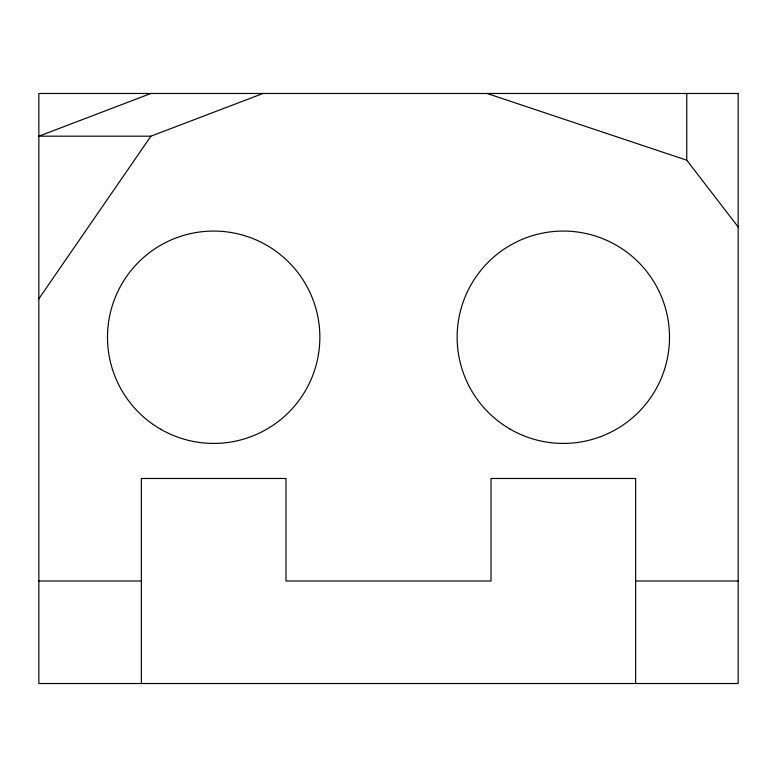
<?xml version="1.0" encoding="UTF-8"?>
<svg xmlns="http://www.w3.org/2000/svg" width="777" height="777" viewBox="0 0 777 777"><rect width="100%" height="100%" fill="white"/><g stroke="black" fill="none" stroke-linecap="round" stroke-linejoin="round"><path stroke-width="1.17" d="M38.85 298.805L150.913 136.189L262.966 93.483M150.913 93.483L38.85 136.189L150.913 136.189M38.85 581.002L141.365 581.002M635.635 581.002L738.15 581.002M487.082 93.483L686.761 160.208L738.15 226.933M686.761 93.483L686.761 160.208M635.635 683.517L635.635 478.486L491.015 478.486L491.015 581.002L285.985 581.002L285.985 478.486L141.365 478.486L141.365 683.517M738.15 93.483L38.85 93.483L38.85 683.517L738.15 683.517L738.15 93.483M160.586 429.195A106.177 106.177 0 0 0 319.852 337.247A106.177 106.177 0 0 0 160.586 245.289A106.177 106.177 0 0 0 160.586 429.195M510.236 429.195A106.177 106.177 0 0 0 669.502 337.247A106.177 106.177 0 0 0 510.236 245.289A106.177 106.177 0 0 0 510.236 429.195"/></g></svg>
